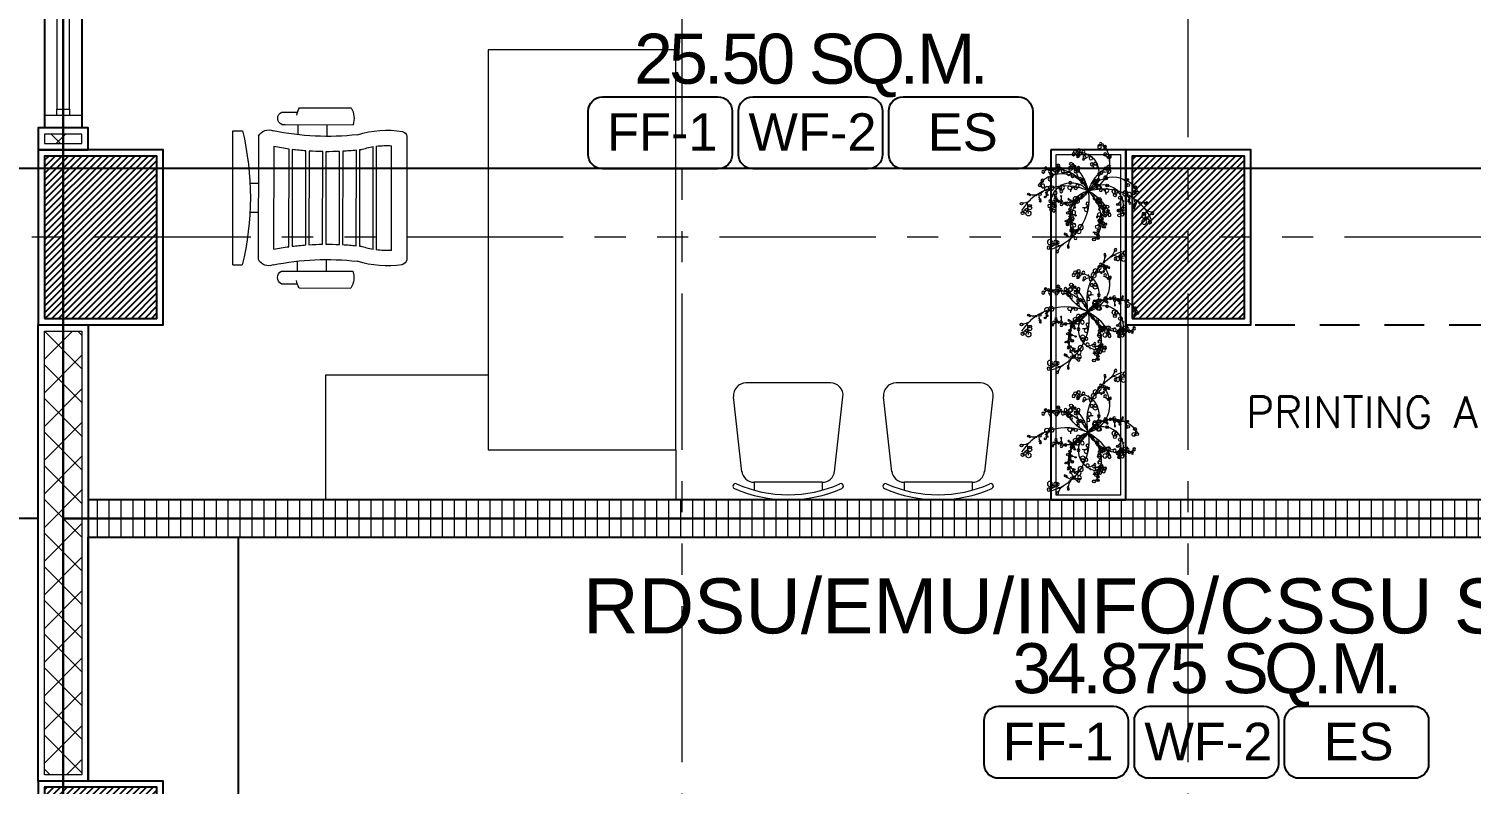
# Model space of a CAD drawing. Header units: metres. Extents: x -12400 to 1, y 0 to 106422.
# Drawn here: x -12086.89 to -12081.12, y 106391.38 to 106394.4 of the extents above; entities that cross this region are included whole.
import ezdxf

# ---------------------------------------------------------------- set-up
doc = ezdxf.new("R2010")
doc.units = ezdxf.units.M
doc.header["$PDMODE"] = 35
doc.linetypes.add('HIDDEN2', pattern=[4.762499999999999, 3.175, -1.5875])
doc.linetypes.add('PHANTOM2', pattern=[1.25, 0.625, -0.125, 0.125, -0.125, 0.125, -0.125])
doc.layers.add('.05 (2)', color=8, linetype='Continuous', lineweight=20, transparency=0.3)
for name, color, linetype, lineweight in [('.3', 6, 'Continuous', 30), ('0.1', 1, 'Continuous', 9), ('0.20', 2, 'Continuous', 20), ('A-DIM-100', 8, 'Continuous', 0), ('DIM 001', 251, 'Continuous', 13), ('FIXTURE 0005', 159, 'Continuous', 5), ('FURN', 8, 'Continuous', 5), ('FURN 0009', 49, 'Continuous', 9), ('HATCH', 250, 'Continuous', 5)]:
    doc.layers.add(name, color=color, linetype=linetype, lineweight=lineweight)
for name, color, linetype in [('A-FURN', 1, 'Continuous'), ('BAR', 6, 'Continuous'), ('FURNITURE', 1, 'Continuous'), ('SCH-FLR', 224, 'Continuous'), ('stone', 15, 'Continuous'), ('txt', 2, 'Continuous'), ('WALL', 7, 'Continuous'), ('WINDOW', 1, 'Continuous')]:
    doc.layers.add(name, color=color, linetype=linetype)
doc.layers.add('GUIDELINES', color=206, linetype='Continuous', plot=False)
doc.styles.add('arial', font='arial.ttf')
doc.styles.add('Arial-Bold', font='arial.ttf')
doc.styles.add('DIMTXT-100', font='arial.ttf')
doc.styles.add('swis721', font='swiss.ttf')
doc.styles.add('T.25', font='romans.shx', dxfattribs={"height": 0.2})
doc.dimstyles.new('D-100', dxfattribs={"dimtxt": 0.2, "dimasz": 0.15, "dimexe": 0.1, "dimexo": 0.1, "dimgap": 0.1, "dimtad": 1, "dimdec": 3, "dimzin": 4, "dimdsep": 46, "dimtxsty": 'DIMTXT-100', "dimblk": 'ARCHTICK', "dimcen": 0.2, "dimdle": 0.1, "dimclrd": 8, "dimclre": 8, "dimclrt": 2, "dimadec": 0, "dimazin": 1, "dimtfac": 1, "dimtdec": 3, "dimtofl": 0, "dimtmove": 2, "dimatfit": 3, "dimfxl": 1, "dimarcsym": 0})
doc.dimstyles.new('DIM 200', dxfattribs={"dimtxt": 200, "dimasz": 1, "dimexe": 0, "dimexo": 40, "dimgap": 50, "dimtad": 1, "dimtoh": 1, "dimdec": 0, "dimlfac": 2, "dimtxsty": 'swis721', "dimblk": 'CIR', "dimcen": 0, "dimclrd": 155, "dimclre": 155, "dimclrt": 4, "dimadec": 0, "dimazin": 0, "dimtfac": 1, "dimtdec": 0, "dimtix": 1, "dimtmove": 1, "dimatfit": 3, "dimldrblk": 'CIR', "dimfxl": 0, "dimarcsym": 0})

# ---------------------------------------------------------------- blocks, each defined once
blk = doc.blocks.new('CIR')
at = {"color": 4}
blk.add_circle((0, 0), 50, dxfattribs=at)
blk = doc.blocks.new('_ArchTick')
at = {"color": 0, "linetype": 'ByBlock', "const_width": 0.15}
blk.add_lwpolyline([(-0.5, -0.5), (0.5, 0.5)], dxfattribs=at)
blk = doc.blocks.new('*D1877')
at = {"layer": 'DEFPOINTS', "color": 0, "transparency": 16777216}
for p in [(-12086.75441529414, 106407.0702236537), (-12089.80441529416, 106388.5702236537), (-12086.75441529414, 106388.5702236537)]:
    blk.add_point(p, dxfattribs=at)
at = {"layer": 'DIM 001', "color": 8, "lineweight": -2, "transparency": 16777216}
for p, q in [((-12089.80441529416, 106407.1702236538), (-12089.80441529416, 106388.4702236537)), ((-12086.85441529414, 106407.0702236537), (-12089.90441529416, 106407.0702236537)), ((-12086.85441529414, 106388.5702236537), (-12089.90441529416, 106388.5702236537))]:
    blk.add_line(p, q, dxfattribs=at)
at = {"layer": 'DIM 001', "color": 8, "lineweight": -2, "transparency": 16777216, "xscale": 0.15, "yscale": 0.15, "zscale": 0.15}
for p, rotation in [((-12089.80441529416, 106407.0702236537), 90), ((-12089.80441529416, 106388.5702236537), 270)]:
    blk.add_blockref('_ArchTick', p, dxfattribs=dict(at, rotation=rotation))
at = {"layer": 'DIM 001', "color": 2, "transparency": 16777216, "insert": (-12090.00652989168, 106397.8202236537), "char_height": 0.2, "attachment_point": 5, "rotation": 90, "style": 'DIMTXT-100'}
blk.add_mtext('18.500', dxfattribs=at)
blk = doc.blocks.new('*D1879')
at = {"layer": 'DEFPOINTS', "color": 0, "transparency": 16777216}
for p in [(-12089.35441529416, 106392.4452236538), (-12086.75441529419, 106392.4452236538), (-12086.75441529414, 106388.5702236538)]:
    blk.add_point(p, dxfattribs=at)
at = {"layer": 'DIM 001', "color": 8, "lineweight": -2, "transparency": 16777216}
for p, q in [((-12089.35441529416, 106388.4702236538), (-12089.35441529416, 106392.5452236538)), ((-12086.85441529419, 106392.4452236538), (-12089.45441529416, 106392.4452236538)), ((-12086.85441529414, 106388.5702236538), (-12089.45441529416, 106388.5702236538))]:
    blk.add_line(p, q, dxfattribs=at)
at = {"layer": 'DIM 001', "color": 8, "lineweight": -2, "transparency": 16777216, "xscale": 0.15, "yscale": 0.15, "zscale": 0.15}
for p, rotation in [((-12089.35441529416, 106392.4452236538), 90), ((-12089.35441529416, 106388.5702236538), 270)]:
    blk.add_blockref('_ArchTick', p, dxfattribs=dict(at, rotation=rotation))
at = {"layer": 'DIM 001', "color": 2, "transparency": 16777216, "insert": (-12089.55659810449, 106390.5077236537), "char_height": 0.2, "attachment_point": 5, "rotation": 90, "style": 'DIMTXT-100'}
blk.add_mtext('3.875', dxfattribs=at)
blk = doc.blocks.new('*D1880')
at = {"layer": 'DEFPOINTS', "color": 0, "transparency": 16777216}
for p in [(-12089.35441529417, 106395.9452236538), (-12086.75441529414, 106395.9452236538), (-12086.75441529419, 106392.4452236538)]:
    blk.add_point(p, dxfattribs=at)
at = {"layer": 'DIM 001', "color": 8, "lineweight": -2, "transparency": 16777216}
for p, q in [((-12089.35441529417, 106392.3452236538), (-12089.35441529417, 106396.0452236538)), ((-12086.85441529414, 106395.9452236538), (-12089.45441529417, 106395.9452236538)), ((-12086.85441529419, 106392.4452236538), (-12089.45441529417, 106392.4452236538))]:
    blk.add_line(p, q, dxfattribs=at)
at = {"layer": 'DIM 001', "color": 8, "lineweight": -2, "transparency": 16777216, "xscale": 0.15, "yscale": 0.15, "zscale": 0.15}
for p, rotation in [((-12089.35441529417, 106395.9452236538), 90), ((-12089.35441529417, 106392.4452236538), 270)]:
    blk.add_blockref('_ArchTick', p, dxfattribs=dict(at, rotation=rotation))
at = {"layer": 'DIM 001', "color": 2, "transparency": 16777216, "insert": (-12089.5565981045, 106394.1952236537), "char_height": 0.2, "attachment_point": 5, "rotation": 90, "style": 'DIMTXT-100'}
blk.add_mtext('3.500', dxfattribs=at)
blk = doc.blocks.new('*D1887')
at = {"layer": 'DEFPOINTS', "color": 0, "transparency": 16777216}
for p in [(-12074.20441529415, 106395.8452236538), (-12088.9044152942, 106393.8452236537), (-12074.90441529414, 106393.8452236537)]:
    blk.add_point(p, dxfattribs=at)
at = {"layer": 'DIM 001', "color": 8, "lineweight": -2, "transparency": 16777216}
for p, q in [((-12088.9044152942, 106395.9452236538), (-12088.9044152942, 106393.7452236537)), ((-12074.30441529415, 106395.8452236538), (-12089.0044152942, 106395.8452236538)), ((-12075.00441529414, 106393.8452236537), (-12089.0044152942, 106393.8452236537))]:
    blk.add_line(p, q, dxfattribs=at)
at = {"layer": 'DIM 001', "color": 8, "lineweight": -2, "transparency": 16777216, "xscale": 0.15, "yscale": 0.15, "zscale": 0.15}
for p, rotation in [((-12088.9044152942, 106395.8452236538), 90), ((-12088.9044152942, 106393.8452236537), 270)]:
    blk.add_blockref('_ArchTick', p, dxfattribs=dict(at, rotation=rotation))
at = {"layer": 'DIM 001', "color": 2, "transparency": 16777216, "insert": (-12089.10652989171, 106394.8452236537), "char_height": 0.2, "attachment_point": 5, "rotation": 90, "style": 'DIMTXT-100'}
blk.add_mtext('2.000', dxfattribs=at)
blk = doc.blocks.new('*D1888')
at = {"layer": 'DEFPOINTS', "color": 0, "transparency": 16777216}
for p in [(-12074.90441529414, 106393.8452236537), (-12088.9044152942, 106389.5702236539), (-12077.75441529414, 106389.5702236539)]:
    blk.add_point(p, dxfattribs=at)
at = {"layer": 'DIM 001', "color": 8, "lineweight": -2, "transparency": 16777216}
for p, q in [((-12088.9044152942, 106393.9452236537), (-12088.9044152942, 106389.4702236539)), ((-12075.00441529414, 106393.8452236537), (-12089.0044152942, 106393.8452236537)), ((-12077.85441529414, 106389.5702236539), (-12089.0044152942, 106389.5702236539))]:
    blk.add_line(p, q, dxfattribs=at)
at = {"layer": 'DIM 001', "color": 8, "lineweight": -2, "transparency": 16777216, "xscale": 0.15, "yscale": 0.15, "zscale": 0.15}
for p, rotation in [((-12088.9044152942, 106393.8452236537), 90), ((-12088.9044152942, 106389.5702236539), 270)]:
    blk.add_blockref('_ArchTick', p, dxfattribs=dict(at, rotation=rotation))
at = {"layer": 'DIM 001', "color": 2, "transparency": 16777216, "insert": (-12089.10652989171, 106391.7077236538), "char_height": 0.2, "attachment_point": 5, "rotation": 90, "style": 'DIMTXT-100'}
blk.add_mtext('4.275', dxfattribs=at)
blk = doc.blocks.new('*D1896')
at = {"layer": 'DEFPOINTS', "color": 0, "transparency": 16777216}
for p in [(-12079.45441529414, 106392.4452236537), (-12086.75441529414, 106388.5702236537), (-12079.45441529414, 106385.3202236537)]:
    blk.add_point(p, dxfattribs=at)
at = {"layer": 'DIM 001', "color": 8, "lineweight": -2, "transparency": 16777216}
for p, q in [((-12079.45441529414, 106392.3452236537), (-12079.45441529414, 106385.2202236537)), ((-12086.75441529414, 106388.4702236537), (-12086.75441529414, 106385.2202236537)), ((-12086.85441529414, 106385.3202236537), (-12079.35441529414, 106385.3202236537))]:
    blk.add_line(p, q, dxfattribs=at)
at = {"layer": 'DIM 001', "color": 8, "lineweight": -2, "transparency": 16777216, "xscale": 0.15, "yscale": 0.15, "zscale": 0.15, "rotation": 180}
blk.add_blockref('_ArchTick', (-12086.75441529414, 106385.3202236537), dxfattribs=at)
at = {"layer": 'DIM 001', "color": 8, "lineweight": -2, "transparency": 16777216, "xscale": 0.15, "yscale": 0.15, "zscale": 0.15}
blk.add_blockref('_ArchTick', (-12079.45441529414, 106385.3202236537), dxfattribs=at)
at = {"layer": 'DIM 001', "color": 2, "transparency": 16777216, "insert": (-12083.10441529414, 106385.5224064641), "char_height": 0.2, "attachment_point": 5, "style": 'DIMTXT-100'}
blk.add_mtext('7.300', dxfattribs=at)
blk = doc.blocks.new('A$C1B753C5A')
at = {"layer": 'WALL'}
h = blk.add_hatch(dxfattribs=at)
h.set_pattern_fill('ANSI31', color=250, scale=0.15)
h.set_pattern_definition([(45, (-1494.388102653662, 303.0677240852394), (-0.01325825214724777, 0.01325825214724777), [])])
h.paths.add_polyline_path([(0.4750000000001364, 0.6749999999999545), (0.02500000000009089, 0.6749999999999545), (0.02500000000009095, 0.02499999999997721), (0.4750000000001364, 0.02499999999997721)])
at = {"color": 7}
blk.add_lwpolyline([(0, 0), (0.5000000000002274, 0), (0.5000000000002274, 0.6999999999999318), (0, 0.6999999999999318)], close=True, dxfattribs=at)
at = {"layer": 'stone', "color": 5}
blk.add_lwpolyline([(0.02500000000009095, 0.02499999999997726), (0.4750000000001364, 0.02499999999997726), (0.4750000000001364, 0.6749999999999545), (0.02500000000009095, 0.6749999999999545)], close=True, dxfattribs=at)
blk = doc.blocks.new('COLUMNS2F')
for p in [(-12163.05441529414, 106330.3999565114), (-12158.70441529414, 106330.3999565114), (-12163.05441529414, 106327.8749565114)]:
    blk.add_blockref('A$C1B753C5A', p)
blk = doc.blocks.new('plann')
at = {"layer": '.05 (2)'}
for centre, radius in [((100745.621851946, 209025.0838661411), 8.085483303578684), ((100750.2072398642, 209000.8601453253), 11.07735672438507), ((100766.6371058917, 209017.0976333781), 7.460537794825279), ((100789.5106441566, 208998.2413886746), 7.268353060690103), ((100944.879356222, 209003.570155864), 9.17182806530626), ((101052.2531128934, 209014.9061583568), 2.978273743608588), ((101053.1112415855, 209029.9633624847), 3.062373412504849), ((101059.2210045914, 209029.8867683086), 4.275672750071239), ((101069.4000367151, 209001.9353060658), 7.670635745195717), ((101107.7759025275, 209000.8080532975), 8.003301822677859), ((101126.5044688988, 208978.1153666071), 6.555605058917853), ((100774.7145918194, 208900.0558134797), 9.993945231125123), ((100805.9683169139, 208906.9569148438), 8.067618562668352), ((100812.1101617445, 208962.2331520323), 7.464951094189139), ((100832.089378386, 208962.2331520323), 6.357039244867514), ((100880.3763078245, 208908.4128147956), 1.918703915955601), ((100895.7318915195, 208965.4344029367), 11.81754351106629), ((100926.985616614, 208945.8208427343), 9.783851448644857), ((100962.6008570934, 208968.4853238121), 7.290490939426003), ((101010.5985096632, 208948.9089217423), 13.70517436788927), ((101016.5822429947, 208930.1373027821), 8.003301822677859), ((101018.8820588449, 208948.9089217423), 8.283549181661717), ((101048.8026029354, 208925.5980617451), 9.707665154187318), ((101067.366597478, 208912.2921648995), 2.469873575679715), ((101110.1140378918, 208971.85187604), 10.12353686893766), ((100631.5149138632, 208822.7342897207), 6.396539727507787), ((100659.4860021454, 208861.0975664339), 12.24301896135029), ((100661.7939572996, 208840.2053467846), 3.946556839840763), ((100669.2857242027, 208829.9099202663), 4.454997284052398), ((100680.1931692238, 208870.9909652306), 13.54692480060024), ((100670.6216227025, 208859.0939052666), 3.092415733521642), ((100820.8433287043, 208853.8686213731), 11.4382336774981), ((100816.2883045839, 208842.2273123407), 5.784496846844907), ((100842.3098469666, 208868.8194274311), 10.95636895134108), ((100907.3209787775, 208892.5700341146), 3.305389723679367), ((100977.6659181044, 208843.7874785104), 7.024356077515585), ((100980.8732663544, 208857.6165741197), 7.538193881427655), ((100995.2346058625, 208859.2727319846), 8.307801194552669), ((101044.560453168, 208886.3343448428), 5.822243916915897), ((101054.1622421499, 208891.5103094891), 7.434371180747211), ((101059.3259177333, 208856.6158318615), 7.587899926938496), ((101066.8304214346, 208860.3443994232), 8.379725047090803), ((101069.954064342, 208833.4912757028), 7.993369974879379), ((101082.4583476409, 208841.1285766108), 8.86998896145972), ((101082.909246586, 208886.1536912228), 7.257401672660032), ((101089.9543741972, 208861.1321295017), 8.443677768808028), ((100551.3476712062, 208746.4131811285), 6.936586703684385), ((100573.3654600033, 208805.2867176271), 5.170793612011959), ((100582.0640172503, 208803.5704782944), 4.813583393958625), ((100599.6105993985, 208749.2262873613), 7.173131648582058), ((100613.2237509054, 208810.9021766099), 3.324343804959784), ((100631.7700065326, 208804.9635599669), 0.9703809477793424), ((100639.5727116704, 208796.4687491193), 4.37932962711597), ((100644.6525830034, 208786.7897088045), 4.1366484467798), ((100663.0426005321, 208816.1826849087), 4.681373059413653), ((100802.1945470968, 208768.5000546281), 5.995329890825713), ((100808.4620886795, 208790.1838676108), 6.232150611132645), ((100817.6962215985, 208753.2679823784), 3.989070774101368), ((100820.3568490968, 208766.8767781619), 6.485717049513394), ((100820.3497272058, 208817.3041457638), 5.009697050275178), ((100829.5837676327, 208806.1981068233), 3.7874320322085), ((100846.3315880805, 208766.9895064644), 3.345732561189016), ((100967.4339805045, 208807.7518499441), 10.94759900930381), ((100978.1531664414, 208776.0989292136), 8.294698797427847), ((100987.6727299541, 208750.4712336711), 4.672939461707322), ((100992.5713864746, 208764.2823559741), 5.626821826004996), ((101007.8818274665, 208751.832413939), 8.069680678083827), ((100571.2008211272, 208700.8956218266), 8.613753629261224), ((100587.0068871014, 208723.0889024155), 6.375570604398656), ((100601.3720187852, 208706.7657000444), 13.45095243587666), ((100600.0887835105, 208737.7556696756), 10.18360931881298), ((100803.5851496345, 208723.0975345954), 3.575175391415704), ((100816.5947332833, 208728.3529204531), 7.094645636624513), ((100821.2900018059, 208742.9003055019), 3.869804670435259), ((100836.4195552253, 208739.4751541717), 6.75019049837332), ((100965.9235846536, 208708.6240812832), 3.371881778273964), ((100973.6177242525, 208741.7410282661), 9.261978152497846), ((100976.0614577967, 208671.7615382185), 7.574233475647392), ((100976.9547464144, 208705.294021797), 6.239215643356137), ((100984.6474061398, 208726.4986424579), 5.634827497598689), ((100984.8635601572, 208713.3245132574), 4.637659565206861), ((100990.7909315688, 208699.632446557), 6.391792528476597), ((100995.3604725424, 208683.5477538828), 6.354905336346801)]:
    blk.add_circle(centre, radius, dxfattribs=at)
for centre, radius, start, end in [((100757.7749023269, 209005.7552351885), 14.19624947822105, 74.0788418427666, 187.3830743059856), ((100766.6239410771, 209028.9066752879), 10.71426508150137, 170.3156789016703, 242.4547340089757), ((100666.5936374505, 208808.3723289863), 231.4626282387932, 26.44609355556747, 65.74743849598423), ((100785.9121410696, 208963.0197021385), 39.11857111562234, 76.97343908289388, 117.3946915093492), ((101024.0699089631, 208869.0387784351), 156.108408346093, 48.62980157118395, 164.2337554479626), ((101037.7569352096, 209046.3867294655), 22.48292034580389, 252.0243508802548, 322.6590351494019), ((101025.1784691526, 208986.1927931329), 41.11927067442708, 6.579238590879068, 67.76671035253455), ((101067.1306001391, 208978.4125694909), 49.21964823284702, 343.6801977205684, 23.15040319556208), ((100830.2706620397, 208636.3650812001), 278.5185080152134, 81.00124592277953, 164.2084522966925), ((100809.5504794148, 208887.5597105483), 26.54769121830601, 99.30225832243055, 195.8875743002008), ((100934.0683168822, 208802.8540223371), 124.1869045539794, 119.01410487329, 207.5699519176917), ((100831.3746250868, 208949.5615439552), 17.10497891439347, 74.02210951754645, 182.4512948644913), ((100970.8331618532, 208858.0750470047), 110.7167560323819, 359.6919777368823, 151.1750402264711), ((100792.6960597456, 208728.4557739701), 200.180824370941, 350.5395655645809, 66.08843573451264), ((100991.1646765269, 208945.3622507437), 23.91661243404337, 330.6128488141759, 45.349849549443), ((101015.8194246455, 208920.0414167429), 41.00865955405207, 321.3453351757134, 12.64729817253782), ((100573.3654600033, 208890.3024539099), 85.01573628271606, 267.8698849563244, 327.0518372679477), ((100711.9093334971, 208835.6755165077), 47.46678833367289, 131.9264359433871, 201.5020044098311), ((100866.1799803205, 208846.0540273988), 51.6032068875539, 188.3536380124137, 227.5540028513952), ((100850.0395385851, 208867.2954465035), 18.29317042138473, 142.8301150978964, 243.4099857569715), ((100990.4106075151, 208940.7147232976), 92.45038727953717, 238.2011879067397, 266.1966571418652), ((100917.2221058207, 208799.9864002769), 56.62664799273293, 332.1199279392443, 32.83436803659832), ((101015.4793976596, 208902.1453448826), 62.97380396869414, 323.5016736571558, 348.094159491438), ((101073.8790587283, 208853.157540755), 8.803395698877162, 263.3834659534638, 29.405046788485), ((101089.9543741972, 208861.1321295017), 8.943189547697488, 199.9886250857053, 324.2132236102335), ((100544.2517885149, 208805.0735753149), 53.59892302099794, 274.3408343153555, 331.7126398384247), ((96917.86482984602, 207333.9061353596), 3931.026404809947, 20.44064900759552, 21.27791524525765), ((100663.4030599091, 208826.1884444212), 38.0939074658779, 181.8348119607192, 245.8861765306702), ((100792.553250015, 208790.1564751085), 17.89713448027328, 289.4924082757853, 5.513537759974456), ((100793.5638625278, 208747.9049942974), 26.75511637324107, 285.120667551029, 17.47060246660466), ((100856.6355316661, 208778.1205864533), 43.61370357672958, 184.8561881351438, 250.1853941278239), ((100841.1585979062, 208837.198081904), 68.7234802586334, 245.9745785185244, 275.3638009103012), ((101654.3096225544, 208064.4748729865), 966.1454159009793, 133.4861568557097, 135.2111603395013), ((100978.5287285032, 208731.3742014536), 35.77908434883926, 28.48969400056349, 72.26369714491295), ((100621.401281838, 208692.6779406825), 50.86862037601054, 126.3607300321879, 170.7032896794579), ((100960.3200593703, 208740.7116692563), 32.57319139311319, 279.9057956567798, 353.6084079189347), ((100965.3853920938, 208699.9883189431), 25.16292248803045, 271.2255537404903, 349.8472060698725), ((100995.3604725424, 208690.6791301219), 7.131376239086489, 136.889628398624, 315.0951090144598)]:
    blk.add_arc(centre, radius, start, end, dxfattribs=at)
blk = doc.blocks.new('exec chair new')
at = {"layer": 'FIXTURE 0005', "color": 1}
for p, q in [((-437.3796163777588, 292.3302099389839), (-437.3148235332919, 252.0114380631712)), ((-321.0047666471219, 292.5172259910614), (-320.9294989808695, 245.6802659817622)), ((-531.8347148144385, -206.1860170969157), (-532.7597243523924, 204.4893468059017)), ((-471.4434857921442, 194.4838966660318), (-470.8159159895731, -196.0352094233385)), ((-458.5685081313131, -194.4123491338687), (-459.1909252855694, 192.9004081770545)), ((-404.1395699501736, 187.4693703543162), (-403.5348926013103, -188.8044031847967)), ((-391.2862844731426, -187.9284374271519), (-391.8882097139722, 186.6327763970476)), ((-336.8422077192226, 184.5329723382019), (-336.2473156024935, -185.6517252415651)), ((-323.9975222981302, -185.5132615344482), (-324.5920326592168, 184.4338804313447)), ((-269.5513456425397, 185.6414384562522), (-268.9532384491758, -186.5439114326728)), ((-256.7022620419739, -187.1416594002512), (-257.3023536856053, 186.278558224265)), ((-202.2670012199087, 190.8056579256081), (-201.652643642039, -191.4918509752024)), ((-189.4004732995527, -192.8325513890013), (-190.0192031980259, 192.1857301399577)), ((-134.9974703920307, 205.1879623727873), (-134.3372352401493, -205.6578754952061)), ((-122.0843597321073, -207.4373806825606), (-122.7503775359364, 207.0068393605179)), ((-61.58653106854763, 209.3646411830559), (-60.91325115168002, -209.5985884784022)), ((-627.4056042175507, 56.62096939311596), (-593.9742343731923, 56.67469408380566)), ((-593.789274455863, -58.42068063927582), (-627.2452619221294, -58.47444489080226)), ((-436.4380585009931, -293.5748781400616), (-436.5025353141828, -253.452763476118)), ((-320.0632087703561, -293.3878620881005), (-320.1381604055641, -246.7475592906121))]:
    blk.add_line(p, q, dxfattribs=at)
for centre, radius, start, end in [((-321.6504699216457, 1305.342400013295), 1120.912379297469, 259.1442517558552, 262.3203097065433), ((-321.6504699195502, 1305.342400013353), 1120.912379297809, 262.9518148943812, 265.779729286597), ((-321.6504699223442, 1305.342400013003), 1120.912379297299, 266.4074228026509, 269.2234458954215), ((-321.650469923974, 1305.342400015623), 1120.912379300001, 269.849640943492, 272.664022466222), ((-321.6504699200159, 1305.342400016496), 1120.91237930068, 273.2909829566686, 276.1139187442762), ((-321.650469922577, 1305.342400006193), 1120.912379290708, 276.7439336867199, 276.9880302064944), ((-79.19251240196172, -128.4237705672858), 338.2469241420289, 99.49624101693685, 108.2783328983226), ((-79.19251240219455, -128.4237705679261), 338.2469241426945, 87.01636761834415, 97.39883005687486), ((-317.4533519340912, -1306.406537405972), 1120.912379296282, 97.86384041670651, 101.0260995436973), ((-317.4533519350225, -1306.406537405099), 1120.912379295226, 94.40442083170485, 97.23233521852187), ((-317.4533519296674, -1306.406537408417), 1120.912379299008, 90.960704219184, 93.77672732028022), ((-317.4533519319957, -1306.406537409232), 1120.912379299589, 87.52012764986833, 90.33450917427915), ((-317.4533519352553, -1306.406537410512), 1120.912379301087, 84.0702313734272, 86.8931671628504), ((-317.4533519471297, -1306.40653740603), 1120.91237929814, 83.19611991088694, 83.44021643481749), ((-79.60480038903188, 128.1314926201012), 338.2469241420765, 251.9058172196837, 260.687909101578), ((-79.60480038856622, 128.1314926204504), 338.2469241425877, 262.7853200608832, 273.167782501461)]:
    blk.add_arc(centre, radius, start, end, dxfattribs=at)
at = {"layer": 'FURN 0009', "color": 1}
for p, q in [((-430.8730610114289, 359.436872324557), (-223.7019078877056, 359.7697993379552)), ((-501.580908647622, 342.7878322619945), (-438.7787566183833, 342.8631794046378)), ((-501.3976674381411, 292.2259586223518), (-488.2228221838595, 292.2485054120189)), ((-488.2228221838595, 292.2485054120189), (-216.2934815745102, 292.6854997611954)), ((-696.6225652744761, 267.5184686643188), (-658.2542432729388, 267.5801271077944)), ((-696.6225652744761, 267.5184686643188), (-695.7594189933734, -269.5932800436276)), ((-592.9910391935846, -247.844048930041), (-594.10315190244, 245.8992831559735)), ((0.3967155845602974, -246.864993805124), (-0.3967155845602974, 246.8649938050658)), ((-695.7594189933734, -269.5932800436276), (-657.3910969918361, -269.5316216000356)), ((-500.47684734629, -344.2385841121431), (-437.6747775214026, -344.1120834695175)), ((-500.4561139753787, -293.676382682519), (-487.293088876293, -293.6566029029782)), ((-487.293088876293, -293.6566029029782), (-215.3507292274153, -293.2195876321057)), ((-429.7158545603743, -360.6602817199891), (-222.5454588964349, -360.3273559238878))]:
    blk.add_line(p, q, dxfattribs=at)
for centre, radius, start, end in [((-361.9784822285874, 318.1131449962268), 80.33824186901026, 149.0434850591644, 171.5599908319555), ((-292.4640729896491, 318.2248556485865), 80.33814595607413, 341.4641326196314, 31.14067505549705), ((-489.8191351433052, 317.5496278101928), 27.84477222274555, 114.9871850643485, 245.4280750621451), ((-1769.876738381921, -2.762834077700973), 1144.023925212843, 346.5153750595096, 13.66877505924253), ((-552.6972678009188, 224.5205601174966), 46.31664645502229, 67.90974597757898, 152.5103366510244), ((-321.65046992118, 1305.342400014051), 1059.662379298712, 258.3694221904998, 276.678956857362), ((-79.19251240196172, -128.423770567344), 399.4969241418621, 81.29484794000334, 107.3619824414751), ((-26.25249219161924, 241.0736288817716), 26.48841191117412, 12.54683024843467, 73.49863263114054), ((-551.9727398761315, -226.332869047008), 46.31664645502229, 207.6738134708332, 292.2744041399243), ((-317.453351932927, -1306.406537407951), 1059.662379298712, 83.50519326346712, 101.8147279240579), ((-79.60480038810056, 128.1314926199848), 399.4969241418621, 252.822167676961, 278.8893021804622), ((-25.47748144145589, -241.1938480800018), 26.48841191117412, 286.6855174897377, 347.6373198688418), ((-488.7962506945478, -318.9627074354212), 27.84470828078815, 114.7559250616315, 245.1971750633057), ((-360.9547717653913, -319.1121426676982), 80.3379541302019, 188.6355434219577, 211.140775055775), ((-291.4397231076146, -319.0004309878568), 80.3379541302019, 329.0433750615521, 18.71765838978559)]:
    blk.add_arc(centre, radius, start, end, dxfattribs=at)
blk = doc.blocks.new('new big desk')
at = {"color": 2, "lineweight": 0}
blk.add_lwpolyline([(0, 0.7999999999999545), (0, -0.7999999999999545), (0.75, -0.8000000000000682), (0.75, 0.7999999999999545)], close=True, dxfattribs=at)
at = {"color": 1, "lineweight": 0}
blk.add_lwpolyline([(0.7499999999999432, -0.8000000000000682), (0.75, -0.9999999999768079), (-0.6499999999999773, -0.9999999999766942), (-0.6499999999999773, -0.4999999999766942), (0, -0.4999999999768079)], dxfattribs=at)
at = {"lineweight": 0, "xscale": -0.001000000000000001, "yscale": 0.001000000000000001, "zscale": 0.001, "rotation": 180}
blk.add_blockref('exec chair new', (-0.3255941465431533, 0.2067504239904565), dxfattribs=at)
blk = doc.blocks.new('A$C2C7C7224')
at = {"layer": 'FURN', "color": 15}
for p, q in [((-0.3555215763035449, 0.1854976026326085), (-0.05552157630336296, 0.2188309359663663)), ((-0.3973658536583571, 0.1360960988255329), (-0.4289992016531414, 0.1360960988257602)), ((-0.3973658536581297, -0.1355107329731027), (-0.3973658536583571, 0.1360960988255329)), ((0, -0.1691367492320524), (0, 0.1691367492320524)), ((-0.3973658536581297, -0.1355107329731027), (-0.4289992016533688, -0.1355107329731027)), ((-0.3555215763035449, -0.1854976026323811), (-0.05552157630336296, -0.2188309359663663))]:
    blk.add_line(p, q, dxfattribs=at)
for centre, radius, start, end in [((0.06388414634193396, 0.0002926829255329721), 0.5312499999999993, 156.127302469018, 203.8726975308828), ((0.06388414634193396, 0.0002926829255329721), 0.51125, 156.127302469018, 203.8726975308828), ((-0.4127713048060286, 0.2112456241026166), 0.009999999999999969, 336.127302469018, 156.127302469018), ((-0.3473658536590847, 0.1360960988257602), 0.05, 96.34019174568225, 179.9999999996873), ((-0.0499999999992724, 0.1691367492322797), 0.05, 359.9999999996874, 96.34019174568225), ((-0.3473658536590847, -0.1355107329728753), 0.05, 179.9999999996873, 263.6598082537934), ((-0.0499999999992724, -0.1691367492329618), 0.05, 263.6598082537934, 359.9999999996874), ((-0.4127713048069381, -0.210660258249959), 0.009999999999999969, 203.8726975308828, 23.87269753088284)]:
    blk.add_arc(centre, radius, start, end, dxfattribs=at)
blk = doc.blocks.new('*U248')
at = {"layer": 'HATCH'}
h = blk.add_hatch(dxfattribs=at)
h.set_pattern_fill('ANSI37', color=256, scale=0.03, angle=-180)
h.set_pattern_definition([(225, (0.7374999999946115, 0), (0.06735192090801863, -0.06735192090801868), []), (314.9999999999999, (0.7374999999946115, 0), (0.06735192090801868, 0.06735192090801861), [])])
h.paths.add_polyline_path([(0.02500000000873115, 0.1749999999883585), (0.02500000000873115, 0.02499999999417923), (1.800000000000068, 0.02499999999417923), (1.800000000000068, 0.1749999999883585)])
blk.add_lwpolyline([(0, 0.1999999999825377), (0, 0), (1.824999999994248, 0), (1.824999999994248, 0.1999999999825377)], close=True)
blk.add_lwpolyline([(0.02500000000873115, 0.1749999999883585), (0.02500000000873115, 0.02499999999417923), (1.800000000000068, 0.02499999999417923), (1.800000000000068, 0.1749999999883585)], close=True, dxfattribs=at)
blk = doc.blocks.new('*U1757')
at = {"layer": 'HATCH'}
h = blk.add_hatch(dxfattribs=at)
h.set_pattern_fill('ANSI31', color=256, scale=0.015, angle=45)
h.set_pattern_definition([(90, (6.512500000017097, 0), (-0.04762500000000001, 0), [])])
h.paths.add_polyline_path([(7.600000000016733, 0), (7.600000000016733, 0.1499999999796273), (0, 0.1499999999796273), (0, 0)])
at = {"color": 3}
blk.add_lwpolyline([(7.600000000016733, 0), (7.600000000016733, 0.1499999999796273), (0, 0.1499999999796273), (0, 0)], close=True, dxfattribs=at)
blk = doc.blocks.new('*U1723')
at = {"layer": 'HATCH'}
h = blk.add_hatch(dxfattribs=at)
h.set_pattern_fill('ANSI37', color=256, scale=0.03, angle=-180)
h.set_pattern_definition([(225, (-0.9999999999879272, 0), (0.06735192090801863, -0.06735192090801868), []), (314.9999999999999, (-0.9999999999879272, 0), (0.06735192090801868, 0.06735192090801861), [])])
h.paths.add_polyline_path([(0.02500000000873115, 0.1749999999883585), (0.02500000000873115, 0.02499999999417923), (0.0625000000175297, 0.02499999999417923), (0.0625000000175297, 0.1749999999883585)])
blk.add_lwpolyline([(0, 0.1999999999825377), (0, 0), (0.08750000001170893, 0), (0.08750000001170893, 0.1999999999825377)], close=True)
blk.add_lwpolyline([(0.02500000000873115, 0.1749999999883585), (0.02500000000873115, 0.02499999999417923), (0.0625000000175297, 0.02499999999417923), (0.0625000000175297, 0.1749999999883585)], close=True, dxfattribs=at)
blk = doc.blocks.new('FP_5F')
at = {"layer": '.3', "color": 3}
blk.add_lwpolyline([(1.100000000000364, 7.662500000005821), (1.099999999985812, 6.61250000000291)], dxfattribs=at)
at = {"color": 1, "linetype": 'HIDDEN2', "ltscale": 0.05}
blk.add_lwpolyline([(5.350000000000364, 5.75), (7.549999999999272, 5.75), (7.549999999999272, 5.05000000000291), (5.350000000000364, 5.05000000000291)], close=True, dxfattribs=at)
at = {"layer": '0.20', "color": 8}
blk.add_lwpolyline([(1.124999999994543, 6.61250000000291), (1.124999999994543, 7.662500000005821), (1.074999999991633, 7.662500000005821), (1.074999999991633, 6.61250000000291)], close=True, dxfattribs=at)
at = {"layer": '0.20'}
for points in [[(1.174999999997453, 6.537500000005821), (1.174999999997453, 6.587500000008731), (1.024999999988722, 6.587500000008731), (1.024999999988722, 6.537500000005821)], [(1.124999999994543, 6.61250000000291), (1.124999999994543, 6.587500000008731), (1.074999999991633, 6.587500000008731), (1.074999999991633, 6.61250000000291)]]:
    blk.add_lwpolyline(points, close=True, dxfattribs=at)
at = {"layer": 'BAR'}
blk.add_lwpolyline([(5.049999999999272, 6.44999999999709), (5.050000000001091, 5.05000000000291), (5.350000000000364, 5.05000000000291), (5.350000000000364, 6.44999999999709)], close=True, dxfattribs=at)
at = {"layer": 'FURN 0009'}
blk.add_lwpolyline([(5.069999999999709, 6.429999999993015), (5.069999999999709, 5.070000000006985), (5.329999999999927, 5.070000000006985), (5.329999999999927, 6.429999999993015)], close=True, dxfattribs=at)
at = {"layer": 'FURNITURE'}
blk.add_lwpolyline([(1.199999999971624, 3.224999999627471), (1.499999999992724, 3.224999999627471), (1.499999999992724, 3.924999999624561), (1.199999999971624, 3.924999999624561), (1.199999999971624, 4.899999999644933), (1.799999999971988, 4.899999999644933), (1.799999999971988, 1.19999999961874), (1.449999999993452, 1.19999999961874), (1.449999999993452, 1.449999999633292), (1.199999999971624, 1.449999999633292)], close=True, dxfattribs=at)
at = {"layer": 'GUIDELINES'}
for points in [[(1.100000000000364, 19.60000000000582), (10.10000000000036, 19.60000000000582), (10.10000000000036, 18.90000000000873), (18.10000000000036, 18.90000000000873), (18.10000000000036, 19.60000000000582), (27.10000000000036, 19.60000000000582), (27.10000000000036, 1.100000000005821), (18.10000000000036, 1.100000000005821), (18.10000000000036, 2.100000000122236), (10.10000000000036, 2.100000000122236), (10.10000000000036, 1.100000000005821), (1.100000000000364, 1.100000000005821)], [(10.10000000000218, 14.69999999999709), (10.10000000000036, 14.69999999999709), (10.10000000000036, 6.875), (10.10000000000036, 6.875), (10.10000000000036, 1.099999999991269), (1.100000000000364, 1.099999999991269), (1.100000000000364, 19.59999999999127), (10.10000000000036, 19.59999999999127)], [(8.399999999999636, 8.475000000020373), (1.100000000000364, 8.475000000020373), (1.100000000000364, 4.975000000020373), (8.399999999999636, 4.975000000020373)], [(10.10000000000036, 4.975000000020373), (10.10000000000036, 4.975000000020373), (10.10000000000036, 4.975000000020373), (1.099999999945794, 4.975000000020373), (1.100000000000364, 1.100000000005821), (10.10000000002947, 1.100000000005821)]]:
    blk.add_lwpolyline(points, close=True, dxfattribs=at)
at = {"layer": 'WINDOW'}
for p, q in [((1.024999999988722, 7.73750000000291), (1.024999999988722, 6.537500000005821)), ((1.174999999997453, 7.73750000000291), (1.174999999997453, 6.537500000005821))]:
    blk.add_line(p, q, dxfattribs=at)
for name, p in [('COLUMNS2F', (12164.05441529414, -106324.6499565114)), ('new big desk', (2.800000000022919, 6.049999999988358))]:
    blk.add_blockref(name, p)
at = {"rotation": 90}
for name, p in [('*U1723', (1.199999999984357, 6.44999999999709)), ('A$C2C7C7224', (4.000000000012733, 5.517365853665979)), ('A$C2C7C7224', (4.600000000011278, 5.517365853665979))]:
    blk.add_blockref(name, p, dxfattribs=at)
at = {"xscale": -1.000000000000013, "rotation": 90}
blk.add_blockref('*U248', (1.199999999982538, 5.749999999985448), dxfattribs=at)
at = {"color": 1}
blk.add_blockref('*U1757', (1.200000000000728, 4.900000000037835), dxfattribs=at)
at = {"layer": 'A-FURN', "color": 0}
for p, xscale, yscale, zscale, rotation in [((-151.4838325487617, -69.3701833771047), -0.00075, 0.00075, 0.00075, 270), ((-111.5198089600653, -122.7500591162825), 0.00075, 0.00075, 0.00075, 343.6427141720396), ((102.0418174266615, -138.2661369297421), -0.0007499999999999929, 0.0007499999999999929, 0.0007499999999999932, 8.046349388238694), ((157.1697361303268, 90.5282180646609), -0.0007499999999999932, 0.0007499999999999932, 0.0007499999999999932, 93.36686677220932), ((-111.5198089600653, -123.2337110521039), 0.00075, 0.00075, 0.00075, 343.6427141720396), ((-151.4838325487617, -69.8538353129261), -0.00075, 0.00075, 0.00075, 270), ((157.1697361303268, 90.0445661288395), -0.0007499999999999932, 0.0007499999999999932, 0.0007499999999999932, 93.36686677220932), ((-151.4838325487617, -70.3374872487475), -0.00075, 0.00075, 0.00075, 270), ((-111.5198089600653, -123.7173629879253), 0.00075, 0.00075, 0.00075, 343.6427141720396)]:
    blk.add_blockref('plann', p, dxfattribs=dict(at, xscale=xscale, yscale=yscale, zscale=zscale, rotation=rotation))
at = {"layer": '0.1', "color": 2, "insert": (6.449625245981224, 5.400000000008731), "char_height": 0.125, "attachment_point": 5, "style": 'T.25'}
blk.add_mtext_dynamic_manual_height_columns('{\\C3;PRINTING AREA}', width=1.845298076247674, gutter_width=1, heights=[0], dxfattribs=at)
blk = doc.blocks.new('GRID1')
at = {"color": 6, "linetype": 'PHANTOM2'}
for points in [[(-12160.25441529414, 106384.7702236537), (-12160.25441529414, 106412.5702236537)], [(-12157.77941529414, 106384.7702236537), (-12157.77941529414, 106412.5702236537)], [(-12155.75441529414, 106384.7702236537), (-12155.75441529414, 106412.5702236537)], [(-12130.75441529413, 106394.3702236537), (-12163.75441529414, 106394.3702236537)]]:
    blk.add_leader(points, dimstyle='DIM 200', override={"dimasz": 0.002, "dimgap": 60, "dimtad": 0}, dxfattribs=at)

msp = doc.modelspace()

# ---------------------------------------------------------------- linework, layer by layer
at = {"layer": 'SCH-FLR', "color": 1}
for points in [[(-12084.13622903997, 106393.8439471489), (-12084.59702903999, 106393.8439471489, -0.414213562373095), (-12084.65462903996, 106393.9015471489), (-12084.65462903996, 106394.0743471489, -0.414213562373095), (-12084.59702903999, 106394.1319471489), (-12084.13622903997, 106394.1319471489, -0.414213562373095), (-12084.07862903996, 106394.0743471489), (-12084.07862903996, 106393.9015471489, -0.414213562373095)], [(-12083.53522903997, 106393.8439471489), (-12083.99602903999, 106393.8439471489, -0.414213562373095), (-12084.05362903996, 106393.9015471489), (-12084.05362903996, 106394.0743471489, -0.414213562373095), (-12083.99602903999, 106394.1319471489), (-12083.53522903997, 106394.1319471489, -0.414213562373095), (-12083.47762903996, 106394.0743471489), (-12083.47762903996, 106393.9015471489, -0.414213562373095)], [(-12082.93422903997, 106393.8439471489), (-12083.39502903999, 106393.8439471489, -0.414213562373095), (-12083.45262903996, 106393.9015471489), (-12083.45262903996, 106394.0743471489, -0.414213562373095), (-12083.39502903999, 106394.1319471489), (-12082.93422903997, 106394.1319471489, -0.414213562373095), (-12082.87662903996, 106394.0743471489), (-12082.87662903996, 106393.9015471489, -0.414213562373095)], [(-12082.55280387379, 106391.4061040515), (-12083.01360387382, 106391.4061040515, -0.414213562373095), (-12083.07120387378, 106391.4637040516), (-12083.07120387378, 106391.6365040516, -0.414213562373095), (-12083.01360387382, 106391.6941040515), (-12082.55280387379, 106391.6941040515, -0.414213562373095), (-12082.49520387378, 106391.6365040516), (-12082.49520387378, 106391.4637040516, -0.414213562373095)], [(-12081.95180387379, 106391.4061040515), (-12082.41260387382, 106391.4061040515, -0.414213562373095), (-12082.47020387378, 106391.4637040516), (-12082.47020387378, 106391.6365040516, -0.414213562373095), (-12082.41260387382, 106391.6941040515), (-12081.95180387379, 106391.6941040515, -0.414213562373095), (-12081.89420387378, 106391.6365040516), (-12081.89420387378, 106391.4637040516, -0.414213562373095)], [(-12081.35080387379, 106391.4061040515), (-12081.81160387382, 106391.4061040515, -0.414213562373095), (-12081.86920387378, 106391.4637040516), (-12081.86920387378, 106391.6365040516, -0.414213562373095), (-12081.81160387382, 106391.6941040515), (-12081.35080387379, 106391.6941040515, -0.414213562373095), (-12081.29320387378, 106391.6365040516), (-12081.29320387378, 106391.4637040516, -0.414213562373095)]]:
    msp.add_lwpolyline(points, format="xyb", close=True, dxfattribs=at)

# ---------------------------------------------------------------- block references
at = {"color": 1}
msp.add_blockref('FP_5F', (-12087.85441529414, 106387.4702236537), dxfattribs=at)
at = {"layer": 'A-DIM-100'}
msp.add_blockref('GRID1', (73.50000000000182, -0.8000000000029104), dxfattribs=at)
msp.add_blockref('GRID1', (73.50000000000182, -0.8000000000029104), dxfattribs=at)

# ---------------------------------------------------------------- texts
at = {"linetype": 'Continuous', "attachment_point": 5, "style": 'arial'}
for s, width, insert, char_height in [('\\pxse0.75,t28;{\\T0.9;\\C3;25.50 SQ.M.}', 6.084194777119323, (-12083.76562903998, 106394.2569471489), 0.2), ('\\pxse0.75,t28;{\\C4;RDSU/EMU/INFO/CSSU STORAGE }', 5.380454345574166, (-12082.1822038738, 106392.0941040515), 0.22), ('\\pxse0.75,t28;{\\T0.9;\\C3;34.875 SQ.M.}', 6.084194777119323, (-12082.1822038738, 106391.8191040515), 0.2)]:
    msp.add_mtext_dynamic_manual_height_columns(s, width=width, gutter_width=0.001, heights=[0], dxfattribs=dict(at, insert=insert, char_height=char_height))
at = {"layer": 'txt', "color": 6, "linetype": 'Continuous', "char_height": 0.15, "width": 0.4656548431105184, "attachment_point": 2, "style": 'Arial-Bold'}
for s, insert in [('{\\C2;FF-1}', (-12084.35850613903, 106394.0660593215)), ('{\\C2;WF-2}', (-12083.75750613903, 106394.0660593215)), ('{\\C2;ES}', (-12083.15650613902, 106394.0660593215)), ('{\\C2;FF-1}', (-12082.77508097285, 106391.6282162242)), ('{\\C2;WF-2}', (-12082.17408097285, 106391.6282162242)), ('{\\C2;ES}', (-12081.57308097285, 106391.6282162242))]:
    msp.add_mtext(s, dxfattribs=dict(at, insert=insert))

# ---------------------------------------------------------------- dimensions: what is measured, and where the dimension line sits
at = {"layer": 'DIM 001'}
for base, p1, p2, picture, middle in [((-12089.80441529416, 106388.5702236537), (-12086.75441529414, 106407.0702236537), (-12086.75441529414, 106388.5702236537), '*D1877', (-12090.00652989168, 106397.8202236537)), ((-12089.35441529417, 106395.9452236538), (-12086.75441529419, 106392.4452236537), (-12086.75441529414, 106395.9452236537), '*D1880', (-12089.5565981045, 106394.1952236537)), ((-12088.9044152942, 106393.8452236537), (-12074.20441529414, 106395.8452236537), (-12074.90441529414, 106393.8452236537), '*D1887', (-12089.10652989171, 106394.8452236537)), ((-12088.9044152942, 106389.5702236539), (-12074.90441529414, 106393.8452236537), (-12077.75441529414, 106389.5702236538), '*D1888', (-12089.10652989171, 106391.7077236538)), ((-12089.35441529416, 106392.4452236538), (-12086.75441529414, 106388.5702236537), (-12086.75441529419, 106392.4452236537), '*D1879', (-12089.55659810449, 106390.5077236537))]:
    dim = msp.add_linear_dim(base=base, p1=p1, p2=p2, angle=90, dimstyle='D-100', dxfattribs=at)
    dim.commit()
    dim.dimension.update_dxf_attribs({"geometry": picture, "text_midpoint": middle})
dim = msp.add_linear_dim(base=(-12079.45441529414, 106385.3202236537), p1=(-12086.75441529414, 106388.5702236537), p2=(-12079.45441529414, 106392.4452236537), dimstyle='D-100', dxfattribs=at)
dim.commit()
dim.dimension.update_dxf_attribs({"geometry": '*D1896', "text_midpoint": (-12083.10441529414, 106385.5224064641)})

doc.saveas('drawing.dxf')
